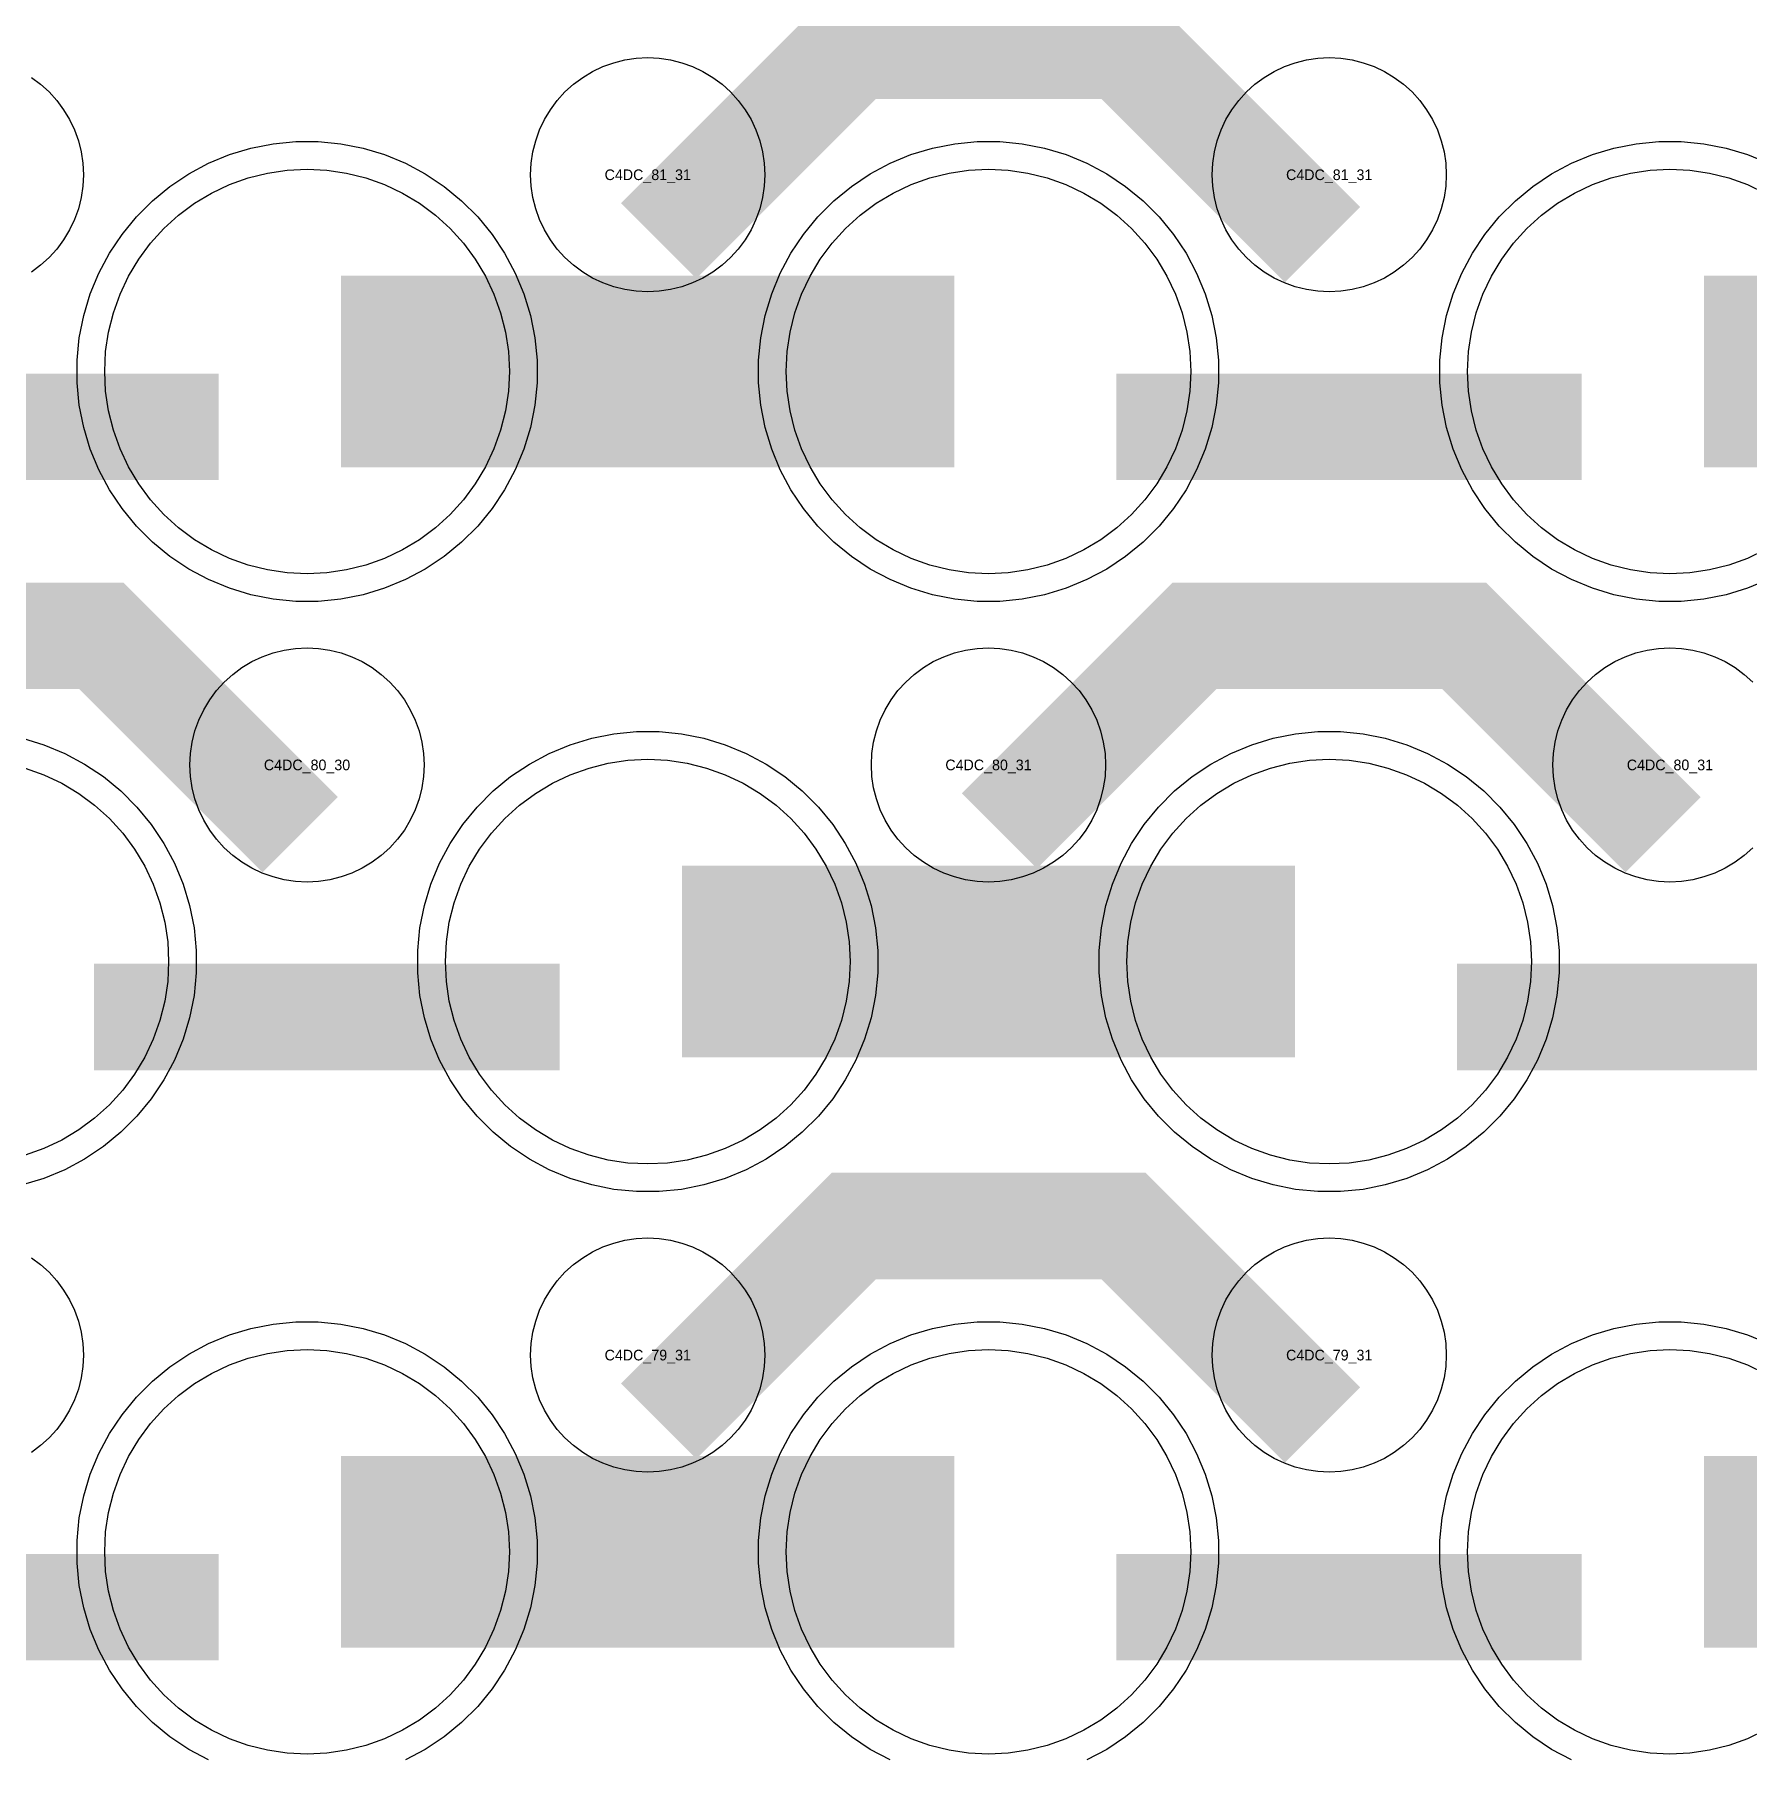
# Model space of a CAD drawing. Extents: x -11880 to 11880, y -14992 to 14992.
# Drawn here: x -2224 to -1821.5, y -3941.5 to -3536.8 of the extents above; entities that cross this region are included whole.
import ezdxf
from ezdxf.enums import TextEntityAlignment as Align

# ---------------------------------------------------------------- set-up
doc = ezdxf.new("R2010")
doc.units = 0
doc.header["$MEASUREMENT"] = 0
for name, color, linetype in [('GDS_775_DT_237', 138, 'CONTINUOUS'), ('RDL1_FS', 34, 'CONTINUOUS'), ('RDL_BS', 160, 'CONTINUOUS')]:
    doc.layers.add(name, color=color, linetype=linetype)

msp = doc.modelspace()

# ---------------------------------------------------------------- linework, layer by layer
at = {"layer": 'RDL1_FS'}
for points in [[(-2160, -3663.384), (-2164.657, -3663.155), (-2169.268, -3662.471), (-2173.791, -3661.339), (-2178.181, -3659.767), (-2182.395, -3657.775), (-2186.395, -3655.377), (-2190.14, -3652.599), (-2193.594, -3649.469), (-2196.724, -3646.015), (-2199.502, -3642.27), (-2201.9, -3638.27), (-2203.892, -3634.056), (-2205.464, -3629.666), (-2206.596, -3625.143), (-2207.28, -3620.532), (-2207.509, -3615.875), (-2207.28, -3611.218), (-2206.596, -3606.607), (-2205.464, -3602.084), (-2203.892, -3597.694), (-2201.9, -3593.48), (-2199.502, -3589.48), (-2196.724, -3585.735), (-2193.594, -3582.281), (-2190.14, -3579.151), (-2186.395, -3576.373), (-2182.395, -3573.975), (-2178.181, -3571.983), (-2173.791, -3570.411), (-2169.268, -3569.279), (-2164.657, -3568.595), (-2160, -3568.366), (-2155.343, -3568.595), (-2150.732, -3569.279), (-2146.209, -3570.411), (-2141.819, -3571.983), (-2137.605, -3573.975), (-2133.605, -3576.373), (-2129.86, -3579.151), (-2126.406, -3582.281), (-2123.276, -3585.735), (-2120.498, -3589.48), (-2118.1, -3593.48), (-2116.108, -3597.694), (-2114.536, -3602.084), (-2113.404, -3606.607), (-2112.72, -3611.218), (-2112.491, -3615.875), (-2112.72, -3620.532), (-2113.404, -3625.143), (-2114.536, -3629.666), (-2116.108, -3634.056), (-2118.1, -3638.27), (-2120.498, -3642.27), (-2123.276, -3646.015), (-2126.406, -3649.469), (-2129.86, -3652.599), (-2133.605, -3655.377), (-2137.605, -3657.775), (-2141.819, -3659.767), (-2146.209, -3661.339), (-2150.732, -3662.471), (-2155.343, -3663.155)], [(-2000, -3663.384), (-2004.657, -3663.155), (-2009.268, -3662.471), (-2013.791, -3661.339), (-2018.181, -3659.767), (-2022.395, -3657.775), (-2026.395, -3655.377), (-2030.14, -3652.599), (-2033.594, -3649.469), (-2036.724, -3646.015), (-2039.502, -3642.27), (-2041.9, -3638.27), (-2043.892, -3634.056), (-2045.464, -3629.666), (-2046.596, -3625.143), (-2047.28, -3620.532), (-2047.509, -3615.875), (-2047.28, -3611.218), (-2046.596, -3606.607), (-2045.464, -3602.084), (-2043.892, -3597.694), (-2041.9, -3593.48), (-2039.502, -3589.48), (-2036.724, -3585.735), (-2033.594, -3582.281), (-2030.14, -3579.151), (-2026.395, -3576.373), (-2022.395, -3573.975), (-2018.181, -3571.983), (-2013.791, -3570.411), (-2009.268, -3569.279), (-2004.657, -3568.595), (-2000, -3568.366), (-1995.343, -3568.595), (-1990.732, -3569.279), (-1986.209, -3570.411), (-1981.819, -3571.983), (-1977.605, -3573.975), (-1973.605, -3576.373), (-1969.86, -3579.151), (-1966.406, -3582.281), (-1963.276, -3585.735), (-1960.498, -3589.48), (-1958.1, -3593.48), (-1956.108, -3597.694), (-1954.536, -3602.084), (-1953.404, -3606.607), (-1952.72, -3611.218), (-1952.491, -3615.875), (-1952.72, -3620.532), (-1953.404, -3625.143), (-1954.536, -3629.666), (-1956.108, -3634.056), (-1958.1, -3638.27), (-1960.498, -3642.27), (-1963.276, -3646.015), (-1966.406, -3649.469), (-1969.86, -3652.599), (-1973.605, -3655.377), (-1977.605, -3657.775), (-1981.819, -3659.767), (-1986.209, -3661.339), (-1990.732, -3662.471), (-1995.343, -3663.155)]]:
    msp.add_lwpolyline(points, close=True, dxfattribs=at)
msp.add_lwpolyline([(-1817.605, -3657.775), (-1821.819, -3659.767), (-1826.209, -3661.339), (-1830.732, -3662.471), (-1835.343, -3663.155), (-1840, -3663.384), (-1844.657, -3663.155), (-1849.268, -3662.471), (-1853.791, -3661.339), (-1858.181, -3659.767), (-1862.395, -3657.775), (-1866.395, -3655.377), (-1870.14, -3652.599), (-1873.594, -3649.469), (-1876.724, -3646.015), (-1879.502, -3642.27), (-1881.9, -3638.27), (-1883.892, -3634.056), (-1885.464, -3629.666), (-1886.596, -3625.143), (-1887.28, -3620.532), (-1887.509, -3615.875), (-1887.28, -3611.218), (-1886.596, -3606.607), (-1885.464, -3602.084), (-1883.892, -3597.694), (-1881.9, -3593.48), (-1879.502, -3589.48), (-1876.724, -3585.735), (-1873.594, -3582.281), (-1870.14, -3579.151), (-1866.395, -3576.373), (-1862.395, -3573.975), (-1858.181, -3571.983), (-1853.791, -3570.411), (-1849.268, -3569.279), (-1844.657, -3568.595), (-1840, -3568.366), (-1835.343, -3568.595), (-1830.732, -3569.279), (-1826.209, -3570.411), (-1821.819, -3571.983), (-1817.605, -3573.975)], dxfattribs=at)
for points in [[(-2151.998, -3615.875, 45, 45, 0), (-2079.998, -3615.875, 45, 45, 0)], [(-2079.998, -3615.875, 45, 45, 0), (-2007.998, -3615.875, 45, 45, 0)], [(-1831.998, -3615.875, 45, 45, 0), (-1759.998, -3615.875, 45, 45, 0)]]:
    msp.add_lwpolyline(points, format="xyseb", dxfattribs=at)
at = {"layer": 'RDL1_FS', "color": 240, "true_color": 0xed1f24}
for points in [[(-2080, -3801.949), (-2084.657, -3801.72), (-2089.268, -3801.036), (-2093.791, -3799.904), (-2098.181, -3798.332), (-2102.395, -3796.34), (-2106.395, -3793.942), (-2110.14, -3791.164), (-2113.594, -3788.034), (-2116.724, -3784.58), (-2119.502, -3780.835), (-2121.9, -3776.835), (-2123.892, -3772.621), (-2125.464, -3768.231), (-2126.596, -3763.708), (-2127.28, -3759.097), (-2127.509, -3754.44), (-2127.28, -3749.783), (-2126.596, -3745.172), (-2125.464, -3740.649), (-2123.892, -3736.259), (-2121.9, -3732.045), (-2119.502, -3728.045), (-2116.724, -3724.3), (-2113.594, -3720.846), (-2110.14, -3717.716), (-2106.395, -3714.938), (-2102.395, -3712.54), (-2098.181, -3710.548), (-2093.791, -3708.976), (-2089.268, -3707.844), (-2084.657, -3707.16), (-2080, -3706.931), (-2075.343, -3707.16), (-2070.732, -3707.844), (-2066.209, -3708.976), (-2061.819, -3710.548), (-2057.605, -3712.54), (-2053.605, -3714.938), (-2049.86, -3717.716), (-2046.406, -3720.846), (-2043.276, -3724.3), (-2040.498, -3728.045), (-2038.1, -3732.045), (-2036.108, -3736.259), (-2034.536, -3740.649), (-2033.404, -3745.172), (-2032.72, -3749.783), (-2032.491, -3754.44), (-2032.72, -3759.097), (-2033.404, -3763.708), (-2034.536, -3768.231), (-2036.108, -3772.621), (-2038.1, -3776.835), (-2040.498, -3780.835), (-2043.276, -3784.58), (-2046.406, -3788.034), (-2049.86, -3791.164), (-2053.605, -3793.942), (-2057.605, -3796.34), (-2061.819, -3798.332), (-2066.209, -3799.904), (-2070.732, -3801.036), (-2075.343, -3801.72)], [(-1920, -3801.949), (-1924.657, -3801.72), (-1929.268, -3801.036), (-1933.791, -3799.904), (-1938.181, -3798.332), (-1942.395, -3796.34), (-1946.395, -3793.942), (-1950.14, -3791.164), (-1953.594, -3788.034), (-1956.724, -3784.58), (-1959.502, -3780.835), (-1961.9, -3776.835), (-1963.892, -3772.621), (-1965.464, -3768.231), (-1966.596, -3763.708), (-1967.28, -3759.097), (-1967.509, -3754.44), (-1967.28, -3749.783), (-1966.596, -3745.172), (-1965.464, -3740.649), (-1963.892, -3736.259), (-1961.9, -3732.045), (-1959.502, -3728.045), (-1956.724, -3724.3), (-1953.594, -3720.846), (-1950.14, -3717.716), (-1946.395, -3714.938), (-1942.395, -3712.54), (-1938.181, -3710.548), (-1933.791, -3708.976), (-1929.268, -3707.844), (-1924.657, -3707.16), (-1920, -3706.931), (-1915.343, -3707.16), (-1910.732, -3707.844), (-1906.209, -3708.976), (-1901.819, -3710.548), (-1897.605, -3712.54), (-1893.605, -3714.938), (-1889.86, -3717.716), (-1886.406, -3720.846), (-1883.276, -3724.3), (-1880.498, -3728.045), (-1878.1, -3732.045), (-1876.108, -3736.259), (-1874.536, -3740.649), (-1873.404, -3745.172), (-1872.72, -3749.783), (-1872.491, -3754.44), (-1872.72, -3759.097), (-1873.404, -3763.708), (-1874.536, -3768.231), (-1876.108, -3772.621), (-1878.1, -3776.835), (-1880.498, -3780.835), (-1883.276, -3784.58), (-1886.406, -3788.034), (-1889.86, -3791.164), (-1893.605, -3793.942), (-1897.605, -3796.34), (-1901.819, -3798.332), (-1906.209, -3799.904), (-1910.732, -3801.036), (-1915.343, -3801.72)], [(-2160, -3940.514), (-2164.657, -3940.285), (-2169.268, -3939.601), (-2173.791, -3938.469), (-2178.181, -3936.897), (-2182.395, -3934.905), (-2186.395, -3932.507), (-2190.14, -3929.729), (-2193.594, -3926.599), (-2196.724, -3923.145), (-2199.502, -3919.4), (-2201.9, -3915.4), (-2203.892, -3911.186), (-2205.464, -3906.796), (-2206.596, -3902.273), (-2207.28, -3897.662), (-2207.509, -3893.005), (-2207.28, -3888.348), (-2206.596, -3883.737), (-2205.464, -3879.214), (-2203.892, -3874.824), (-2201.9, -3870.61), (-2199.502, -3866.61), (-2196.724, -3862.865), (-2193.594, -3859.411), (-2190.14, -3856.281), (-2186.395, -3853.503), (-2182.395, -3851.105), (-2178.181, -3849.113), (-2173.791, -3847.541), (-2169.268, -3846.409), (-2164.657, -3845.725), (-2160, -3845.496), (-2155.343, -3845.725), (-2150.732, -3846.409), (-2146.209, -3847.541), (-2141.819, -3849.113), (-2137.605, -3851.105), (-2133.605, -3853.503), (-2129.86, -3856.281), (-2126.406, -3859.411), (-2123.276, -3862.865), (-2120.498, -3866.61), (-2118.1, -3870.61), (-2116.108, -3874.824), (-2114.536, -3879.214), (-2113.404, -3883.737), (-2112.72, -3888.348), (-2112.491, -3893.005), (-2112.72, -3897.662), (-2113.404, -3902.273), (-2114.536, -3906.796), (-2116.108, -3911.186), (-2118.1, -3915.4), (-2120.498, -3919.4), (-2123.276, -3923.145), (-2126.406, -3926.599), (-2129.86, -3929.729), (-2133.605, -3932.507), (-2137.605, -3934.905), (-2141.819, -3936.897), (-2146.209, -3938.469), (-2150.732, -3939.601), (-2155.343, -3940.285)], [(-2000, -3940.514), (-2004.657, -3940.285), (-2009.268, -3939.601), (-2013.791, -3938.469), (-2018.181, -3936.897), (-2022.395, -3934.905), (-2026.395, -3932.507), (-2030.14, -3929.729), (-2033.594, -3926.599), (-2036.724, -3923.145), (-2039.502, -3919.4), (-2041.9, -3915.4), (-2043.892, -3911.186), (-2045.464, -3906.796), (-2046.596, -3902.273), (-2047.28, -3897.662), (-2047.509, -3893.005), (-2047.28, -3888.348), (-2046.596, -3883.737), (-2045.464, -3879.214), (-2043.892, -3874.824), (-2041.9, -3870.61), (-2039.502, -3866.61), (-2036.724, -3862.865), (-2033.594, -3859.411), (-2030.14, -3856.281), (-2026.395, -3853.503), (-2022.395, -3851.105), (-2018.181, -3849.113), (-2013.791, -3847.541), (-2009.268, -3846.409), (-2004.657, -3845.725), (-2000, -3845.496), (-1995.343, -3845.725), (-1990.732, -3846.409), (-1986.209, -3847.541), (-1981.819, -3849.113), (-1977.605, -3851.105), (-1973.605, -3853.503), (-1969.86, -3856.281), (-1966.406, -3859.411), (-1963.276, -3862.865), (-1960.498, -3866.61), (-1958.1, -3870.61), (-1956.108, -3874.824), (-1954.536, -3879.214), (-1953.404, -3883.737), (-1952.72, -3888.348), (-1952.491, -3893.005), (-1952.72, -3897.662), (-1953.404, -3902.273), (-1954.536, -3906.796), (-1956.108, -3911.186), (-1958.1, -3915.4), (-1960.498, -3919.4), (-1963.276, -3923.145), (-1966.406, -3926.599), (-1969.86, -3929.729), (-1973.605, -3932.507), (-1977.605, -3934.905), (-1981.819, -3936.897), (-1986.209, -3938.469), (-1990.732, -3939.601), (-1995.343, -3940.285)]]:
    msp.add_lwpolyline(points, close=True, dxfattribs=at)
for points in [[(-2226.209, -3708.976), (-2221.819, -3710.548), (-2217.605, -3712.54), (-2213.605, -3714.938), (-2209.86, -3717.716), (-2206.406, -3720.846), (-2203.276, -3724.3), (-2200.498, -3728.045), (-2198.1, -3732.045), (-2196.108, -3736.259), (-2194.536, -3740.649), (-2193.404, -3745.172), (-2192.72, -3749.783), (-2192.491, -3754.44), (-2192.72, -3759.097), (-2193.404, -3763.708), (-2194.536, -3768.231), (-2196.108, -3772.621), (-2198.1, -3776.835), (-2200.498, -3780.835), (-2203.276, -3784.58), (-2206.406, -3788.034), (-2209.86, -3791.164), (-2213.605, -3793.942), (-2217.605, -3796.34), (-2221.819, -3798.332), (-2226.209, -3799.904)], [(-1817.605, -3934.905), (-1821.819, -3936.897), (-1826.209, -3938.469), (-1830.732, -3939.601), (-1835.343, -3940.285), (-1840, -3940.514), (-1844.657, -3940.285), (-1849.268, -3939.601), (-1853.791, -3938.469), (-1858.181, -3936.897), (-1862.395, -3934.905), (-1866.395, -3932.507), (-1870.14, -3929.729), (-1873.594, -3926.599), (-1876.724, -3923.145), (-1879.502, -3919.4), (-1881.9, -3915.4), (-1883.892, -3911.186), (-1885.464, -3906.796), (-1886.596, -3902.273), (-1887.28, -3897.662), (-1887.509, -3893.005), (-1887.28, -3888.348), (-1886.596, -3883.737), (-1885.464, -3879.214), (-1883.892, -3874.824), (-1881.9, -3870.61), (-1879.502, -3866.61), (-1876.724, -3862.865), (-1873.594, -3859.411), (-1870.14, -3856.281), (-1866.395, -3853.503), (-1862.395, -3851.105), (-1858.181, -3849.113), (-1853.791, -3847.541), (-1849.268, -3846.409), (-1844.657, -3845.725), (-1840, -3845.496), (-1835.343, -3845.725), (-1830.732, -3846.409), (-1826.209, -3847.541), (-1821.819, -3849.113), (-1817.605, -3851.105)]]:
    msp.add_lwpolyline(points, dxfattribs=at)
for points in [[(-2071.998, -3754.44, 45, 45, 0), (-1999.998, -3754.44, 45, 45, 0)], [(-1999.998, -3754.44, 45, 45, 0), (-1927.998, -3754.44, 45, 45, 0)], [(-2151.998, -3893.005, 45, 45, 0), (-2079.998, -3893.005, 45, 45, 0)], [(-2079.998, -3893.005, 45, 45, 0), (-2007.998, -3893.005, 45, 45, 0)], [(-1831.998, -3893.005, 45, 45, 0), (-1759.998, -3893.005, 45, 45, 0)]]:
    msp.add_lwpolyline(points, format="xyseb", dxfattribs=at)
at = {"layer": 'RDL_BS'}
for points in [[(-2077.438, -3585.189, 25, 25, 0), (-2031.623, -3539.374, 25, 25, 0), (-1998.07, -3539.374, 25, 25, 0)], [(-1921.599, -3586.088, 25, 25, 0), (-1968.313, -3539.374, 25, 25, 0), (-1998.071, -3539.374, 25, 25, 0)], [(-2289.984, -3628.888, 25, 25, 0), (-2180.719, -3628.888, 25, 25, 0)], [(-1969.984, -3628.888, 25, 25, 0), (-1860.719, -3628.888, 25, 25, 0)], [(-2161.599, -3724.653, 25, 25, 0), (-2208.313, -3677.939, 25, 25, 0), (-2238.071, -3677.939, 25, 25, 0)], [(-1997.438, -3723.754, 25, 25, 0), (-1951.623, -3677.939, 25, 25, 0), (-1918.07, -3677.939, 25, 25, 0)], [(-1841.599, -3724.653, 25, 25, 0), (-1888.313, -3677.939, 25, 25, 0), (-1918.071, -3677.939, 25, 25, 0)], [(-2077.438, -3862.319, 25, 25, 0), (-2031.623, -3816.504, 25, 25, 0), (-1998.07, -3816.504, 25, 25, 0)], [(-1921.599, -3863.218, 25, 25, 0), (-1968.313, -3816.504, 25, 25, 0), (-1998.071, -3816.504, 25, 25, 0)]]:
    msp.add_lwpolyline(points, format="xyseb", dxfattribs=at)
for points in [[(-2080, -3597.181), (-2082.693, -3597.049), (-2085.365, -3596.653), (-2087.984, -3595.996), (-2090.519, -3595.089), (-2092.956, -3593.937), (-2095.28, -3592.544), (-2097.443, -3590.941), (-2099.442, -3589.129), (-2101.254, -3587.13), (-2102.857, -3584.967), (-2104.25, -3582.643), (-2105.402, -3580.206), (-2106.309, -3577.671), (-2106.966, -3575.052), (-2107.362, -3572.38), (-2107.494, -3569.687), (-2107.362, -3566.994), (-2106.966, -3564.322), (-2106.309, -3561.703), (-2105.402, -3559.168), (-2104.25, -3556.731), (-2102.857, -3554.407), (-2101.254, -3552.244), (-2099.442, -3550.245), (-2097.443, -3548.433), (-2095.28, -3546.83), (-2092.956, -3545.437), (-2090.519, -3544.285), (-2087.984, -3543.378), (-2085.365, -3542.721), (-2082.693, -3542.325), (-2080, -3542.193), (-2077.307, -3542.325), (-2074.635, -3542.721), (-2072.016, -3543.378), (-2069.481, -3544.285), (-2067.044, -3545.437), (-2064.72, -3546.83), (-2062.557, -3548.433), (-2060.558, -3550.245), (-2058.746, -3552.244), (-2057.143, -3554.407), (-2055.75, -3556.731), (-2054.598, -3559.168), (-2053.691, -3561.703), (-2053.034, -3564.322), (-2052.638, -3566.994), (-2052.506, -3569.687), (-2052.638, -3572.38), (-2053.034, -3575.052), (-2053.691, -3577.671), (-2054.598, -3580.206), (-2055.75, -3582.643), (-2057.143, -3584.967), (-2058.746, -3587.13), (-2060.558, -3589.129), (-2062.557, -3590.941), (-2064.72, -3592.544), (-2067.044, -3593.937), (-2069.481, -3595.089), (-2072.016, -3595.996), (-2074.635, -3596.653), (-2077.307, -3597.049)], [(-1920, -3597.181), (-1922.693, -3597.049), (-1925.365, -3596.653), (-1927.984, -3595.996), (-1930.519, -3595.089), (-1932.956, -3593.937), (-1935.28, -3592.544), (-1937.443, -3590.941), (-1939.442, -3589.129), (-1941.254, -3587.13), (-1942.857, -3584.967), (-1944.25, -3582.643), (-1945.402, -3580.206), (-1946.309, -3577.671), (-1946.966, -3575.052), (-1947.362, -3572.38), (-1947.494, -3569.687), (-1947.362, -3566.994), (-1946.966, -3564.322), (-1946.309, -3561.703), (-1945.402, -3559.168), (-1944.25, -3556.731), (-1942.857, -3554.407), (-1941.254, -3552.244), (-1939.442, -3550.245), (-1937.443, -3548.433), (-1935.28, -3546.83), (-1932.956, -3545.437), (-1930.519, -3544.285), (-1927.984, -3543.378), (-1925.365, -3542.721), (-1922.693, -3542.325), (-1920, -3542.193), (-1917.307, -3542.325), (-1914.635, -3542.721), (-1912.016, -3543.378), (-1909.481, -3544.285), (-1907.044, -3545.437), (-1904.72, -3546.83), (-1902.557, -3548.433), (-1900.558, -3550.245), (-1898.746, -3552.244), (-1897.143, -3554.407), (-1895.75, -3556.731), (-1894.598, -3559.168), (-1893.691, -3561.703), (-1893.034, -3564.322), (-1892.638, -3566.994), (-1892.506, -3569.687), (-1892.638, -3572.38), (-1893.034, -3575.052), (-1893.691, -3577.671), (-1894.598, -3580.206), (-1895.75, -3582.643), (-1897.143, -3584.967), (-1898.746, -3587.13), (-1900.558, -3589.129), (-1902.557, -3590.941), (-1904.72, -3592.544), (-1907.044, -3593.937), (-1909.481, -3595.089), (-1912.016, -3595.996), (-1914.635, -3596.653), (-1917.307, -3597.049)], [(-2162.644, -3669.875), (-2167.938, -3669.358), (-2173.165, -3668.312), (-2178.205, -3666.781), (-2183.115, -3664.75), (-2187.777, -3662.258), (-2192.191, -3659.311), (-2196.292, -3655.949), (-2200.074, -3652.167), (-2203.436, -3648.066), (-2206.383, -3643.652), (-2208.875, -3638.99), (-2210.906, -3634.08), (-2212.437, -3629.04), (-2213.483, -3623.813), (-2214, -3618.519), (-2214, -3613.231), (-2213.483, -3607.937), (-2212.437, -3602.71), (-2210.906, -3597.67), (-2208.875, -3592.76), (-2206.383, -3588.098), (-2203.436, -3583.684), (-2200.074, -3579.583), (-2196.292, -3575.801), (-2192.191, -3572.439), (-2187.777, -3569.492), (-2183.115, -3567), (-2178.205, -3564.969), (-2173.165, -3563.438), (-2167.938, -3562.392), (-2162.644, -3561.875), (-2157.356, -3561.875), (-2152.062, -3562.392), (-2146.835, -3563.438), (-2141.795, -3564.969), (-2136.885, -3567), (-2132.223, -3569.492), (-2127.809, -3572.439), (-2123.708, -3575.801), (-2119.926, -3579.583), (-2116.564, -3583.684), (-2113.617, -3588.098), (-2111.125, -3592.76), (-2109.094, -3597.67), (-2107.563, -3602.71), (-2106.517, -3607.937), (-2106, -3613.231), (-2106, -3618.519), (-2106.517, -3623.813), (-2107.563, -3629.04), (-2109.094, -3634.08), (-2111.125, -3638.99), (-2113.617, -3643.652), (-2116.564, -3648.066), (-2119.926, -3652.167), (-2123.708, -3655.949), (-2127.809, -3659.311), (-2132.223, -3662.258), (-2136.885, -3664.75), (-2141.795, -3666.781), (-2146.835, -3668.312), (-2152.062, -3669.358), (-2157.356, -3669.875)], [(-2002.644, -3669.875), (-2007.938, -3669.358), (-2013.165, -3668.312), (-2018.205, -3666.781), (-2023.115, -3664.75), (-2027.777, -3662.258), (-2032.191, -3659.311), (-2036.292, -3655.949), (-2040.074, -3652.167), (-2043.436, -3648.066), (-2046.383, -3643.652), (-2048.875, -3638.99), (-2050.906, -3634.08), (-2052.437, -3629.04), (-2053.483, -3623.813), (-2054, -3618.519), (-2054, -3613.231), (-2053.483, -3607.937), (-2052.437, -3602.71), (-2050.906, -3597.67), (-2048.875, -3592.76), (-2046.383, -3588.098), (-2043.436, -3583.684), (-2040.074, -3579.583), (-2036.292, -3575.801), (-2032.191, -3572.439), (-2027.777, -3569.492), (-2023.115, -3567), (-2018.205, -3564.969), (-2013.165, -3563.438), (-2007.938, -3562.392), (-2002.644, -3561.875), (-1997.356, -3561.875), (-1992.062, -3562.392), (-1986.835, -3563.438), (-1981.795, -3564.969), (-1976.885, -3567), (-1972.223, -3569.492), (-1967.809, -3572.439), (-1963.708, -3575.801), (-1959.926, -3579.583), (-1956.564, -3583.684), (-1953.617, -3588.098), (-1951.125, -3592.76), (-1949.094, -3597.67), (-1947.563, -3602.71), (-1946.517, -3607.937), (-1946, -3613.231), (-1946, -3618.519), (-1946.517, -3623.813), (-1947.563, -3629.04), (-1949.094, -3634.08), (-1951.125, -3638.99), (-1953.617, -3643.652), (-1956.564, -3648.066), (-1959.926, -3652.167), (-1963.708, -3655.949), (-1967.809, -3659.311), (-1972.223, -3662.258), (-1976.885, -3664.75), (-1981.795, -3666.781), (-1986.835, -3668.312), (-1992.062, -3669.358), (-1997.356, -3669.875)], [(-2160, -3735.746), (-2162.693, -3735.614), (-2165.365, -3735.218), (-2167.984, -3734.561), (-2170.519, -3733.654), (-2172.956, -3732.502), (-2175.28, -3731.109), (-2177.443, -3729.506), (-2179.442, -3727.694), (-2181.254, -3725.695), (-2182.857, -3723.532), (-2184.25, -3721.208), (-2185.402, -3718.771), (-2186.309, -3716.236), (-2186.966, -3713.617), (-2187.362, -3710.945), (-2187.494, -3708.252), (-2187.362, -3705.559), (-2186.966, -3702.887), (-2186.309, -3700.268), (-2185.402, -3697.733), (-2184.25, -3695.296), (-2182.857, -3692.972), (-2181.254, -3690.809), (-2179.442, -3688.81), (-2177.443, -3686.998), (-2175.28, -3685.395), (-2172.956, -3684.002), (-2170.519, -3682.85), (-2167.984, -3681.943), (-2165.365, -3681.286), (-2162.693, -3680.89), (-2160, -3680.758), (-2157.307, -3680.89), (-2154.635, -3681.286), (-2152.016, -3681.943), (-2149.481, -3682.85), (-2147.044, -3684.002), (-2144.72, -3685.395), (-2142.557, -3686.998), (-2140.558, -3688.81), (-2138.746, -3690.809), (-2137.143, -3692.972), (-2135.75, -3695.296), (-2134.598, -3697.733), (-2133.691, -3700.268), (-2133.034, -3702.887), (-2132.638, -3705.559), (-2132.506, -3708.252), (-2132.638, -3710.945), (-2133.034, -3713.617), (-2133.691, -3716.236), (-2134.598, -3718.771), (-2135.75, -3721.208), (-2137.143, -3723.532), (-2138.746, -3725.695), (-2140.558, -3727.694), (-2142.557, -3729.506), (-2144.72, -3731.109), (-2147.044, -3732.502), (-2149.481, -3733.654), (-2152.016, -3734.561), (-2154.635, -3735.218), (-2157.307, -3735.614)], [(-2000, -3735.746), (-2002.693, -3735.614), (-2005.365, -3735.218), (-2007.984, -3734.561), (-2010.519, -3733.654), (-2012.956, -3732.502), (-2015.28, -3731.109), (-2017.443, -3729.506), (-2019.442, -3727.694), (-2021.254, -3725.695), (-2022.857, -3723.532), (-2024.25, -3721.208), (-2025.402, -3718.771), (-2026.309, -3716.236), (-2026.966, -3713.617), (-2027.362, -3710.945), (-2027.494, -3708.252), (-2027.362, -3705.559), (-2026.966, -3702.887), (-2026.309, -3700.268), (-2025.402, -3697.733), (-2024.25, -3695.296), (-2022.857, -3692.972), (-2021.254, -3690.809), (-2019.442, -3688.81), (-2017.443, -3686.998), (-2015.28, -3685.395), (-2012.956, -3684.002), (-2010.519, -3682.85), (-2007.984, -3681.943), (-2005.365, -3681.286), (-2002.693, -3680.89), (-2000, -3680.758), (-1997.307, -3680.89), (-1994.635, -3681.286), (-1992.016, -3681.943), (-1989.481, -3682.85), (-1987.044, -3684.002), (-1984.72, -3685.395), (-1982.557, -3686.998), (-1980.558, -3688.81), (-1978.746, -3690.809), (-1977.143, -3692.972), (-1975.75, -3695.296), (-1974.598, -3697.733), (-1973.691, -3700.268), (-1973.034, -3702.887), (-1972.638, -3705.559), (-1972.506, -3708.252), (-1972.638, -3710.945), (-1973.034, -3713.617), (-1973.691, -3716.236), (-1974.598, -3718.771), (-1975.75, -3721.208), (-1977.143, -3723.532), (-1978.746, -3725.695), (-1980.558, -3727.694), (-1982.557, -3729.506), (-1984.72, -3731.109), (-1987.044, -3732.502), (-1989.481, -3733.654), (-1992.016, -3734.561), (-1994.635, -3735.218), (-1997.307, -3735.614)], [(-2080, -3874.311), (-2082.693, -3874.179), (-2085.365, -3873.783), (-2087.984, -3873.126), (-2090.519, -3872.219), (-2092.956, -3871.067), (-2095.28, -3869.674), (-2097.443, -3868.071), (-2099.442, -3866.259), (-2101.254, -3864.26), (-2102.857, -3862.097), (-2104.25, -3859.773), (-2105.402, -3857.336), (-2106.309, -3854.801), (-2106.966, -3852.182), (-2107.362, -3849.51), (-2107.494, -3846.817), (-2107.362, -3844.124), (-2106.966, -3841.452), (-2106.309, -3838.833), (-2105.402, -3836.298), (-2104.25, -3833.861), (-2102.857, -3831.537), (-2101.254, -3829.374), (-2099.442, -3827.375), (-2097.443, -3825.563), (-2095.28, -3823.96), (-2092.956, -3822.567), (-2090.519, -3821.415), (-2087.984, -3820.508), (-2085.365, -3819.851), (-2082.693, -3819.455), (-2080, -3819.323), (-2077.307, -3819.455), (-2074.635, -3819.851), (-2072.016, -3820.508), (-2069.481, -3821.415), (-2067.044, -3822.567), (-2064.72, -3823.96), (-2062.557, -3825.563), (-2060.558, -3827.375), (-2058.746, -3829.374), (-2057.143, -3831.537), (-2055.75, -3833.861), (-2054.598, -3836.298), (-2053.691, -3838.833), (-2053.034, -3841.452), (-2052.638, -3844.124), (-2052.506, -3846.817), (-2052.638, -3849.51), (-2053.034, -3852.182), (-2053.691, -3854.801), (-2054.598, -3857.336), (-2055.75, -3859.773), (-2057.143, -3862.097), (-2058.746, -3864.26), (-2060.558, -3866.259), (-2062.557, -3868.071), (-2064.72, -3869.674), (-2067.044, -3871.067), (-2069.481, -3872.219), (-2072.016, -3873.126), (-2074.635, -3873.783), (-2077.307, -3874.179)], [(-1920, -3874.311), (-1922.693, -3874.179), (-1925.365, -3873.783), (-1927.984, -3873.126), (-1930.519, -3872.219), (-1932.956, -3871.067), (-1935.28, -3869.674), (-1937.443, -3868.071), (-1939.442, -3866.259), (-1941.254, -3864.26), (-1942.857, -3862.097), (-1944.25, -3859.773), (-1945.402, -3857.336), (-1946.309, -3854.801), (-1946.966, -3852.182), (-1947.362, -3849.51), (-1947.494, -3846.817), (-1947.362, -3844.124), (-1946.966, -3841.452), (-1946.309, -3838.833), (-1945.402, -3836.298), (-1944.25, -3833.861), (-1942.857, -3831.537), (-1941.254, -3829.374), (-1939.442, -3827.375), (-1937.443, -3825.563), (-1935.28, -3823.96), (-1932.956, -3822.567), (-1930.519, -3821.415), (-1927.984, -3820.508), (-1925.365, -3819.851), (-1922.693, -3819.455), (-1920, -3819.323), (-1917.307, -3819.455), (-1914.635, -3819.851), (-1912.016, -3820.508), (-1909.481, -3821.415), (-1907.044, -3822.567), (-1904.72, -3823.96), (-1902.557, -3825.563), (-1900.558, -3827.375), (-1898.746, -3829.374), (-1897.143, -3831.537), (-1895.75, -3833.861), (-1894.598, -3836.298), (-1893.691, -3838.833), (-1893.034, -3841.452), (-1892.638, -3844.124), (-1892.506, -3846.817), (-1892.638, -3849.51), (-1893.034, -3852.182), (-1893.691, -3854.801), (-1894.598, -3857.336), (-1895.75, -3859.773), (-1897.143, -3862.097), (-1898.746, -3864.26), (-1900.558, -3866.259), (-1902.557, -3868.071), (-1904.72, -3869.674), (-1907.044, -3871.067), (-1909.481, -3872.219), (-1912.016, -3873.126), (-1914.635, -3873.783), (-1917.307, -3874.179)]]:
    msp.add_lwpolyline(points, close=True, dxfattribs=at)
for points in [[(-2224.72, -3546.83), (-2222.557, -3548.433), (-2220.558, -3550.245), (-2218.746, -3552.244), (-2217.143, -3554.407), (-2215.75, -3556.731), (-2214.598, -3559.168), (-2213.691, -3561.703), (-2213.034, -3564.322), (-2212.638, -3566.994), (-2212.506, -3569.687), (-2212.638, -3572.38), (-2213.034, -3575.052), (-2213.691, -3577.671), (-2214.598, -3580.206), (-2215.75, -3582.643), (-2217.143, -3584.967), (-2218.746, -3587.13), (-2220.558, -3589.129), (-2222.557, -3590.941), (-2224.72, -3592.544)], [(-1816.885, -3664.75), (-1821.795, -3666.781), (-1826.835, -3668.312), (-1832.062, -3669.358), (-1837.356, -3669.875), (-1842.644, -3669.875), (-1847.938, -3669.358), (-1853.165, -3668.312), (-1858.205, -3666.781), (-1863.115, -3664.75), (-1867.777, -3662.258), (-1872.191, -3659.311), (-1876.292, -3655.949), (-1880.074, -3652.167), (-1883.436, -3648.066), (-1886.383, -3643.652), (-1888.875, -3638.99), (-1890.906, -3634.08), (-1892.437, -3629.04), (-1893.483, -3623.813), (-1894, -3618.519), (-1894, -3613.231), (-1893.483, -3607.937), (-1892.437, -3602.71), (-1890.906, -3597.67), (-1888.875, -3592.76), (-1886.383, -3588.098), (-1883.436, -3583.684), (-1880.074, -3579.583), (-1876.292, -3575.801), (-1872.191, -3572.439), (-1867.777, -3569.492), (-1863.115, -3567), (-1858.205, -3564.969), (-1853.165, -3563.438), (-1847.938, -3562.392), (-1842.644, -3561.875), (-1837.356, -3561.875), (-1832.062, -3562.392), (-1826.835, -3563.438), (-1821.795, -3564.969), (-1816.885, -3567)], [(-1820.558, -3727.694), (-1822.557, -3729.506), (-1824.72, -3731.109), (-1827.044, -3732.502), (-1829.481, -3733.654), (-1832.016, -3734.561), (-1834.635, -3735.218), (-1837.307, -3735.614), (-1840, -3735.746), (-1842.693, -3735.614), (-1845.365, -3735.218), (-1847.984, -3734.561), (-1850.519, -3733.654), (-1852.956, -3732.502), (-1855.28, -3731.109), (-1857.443, -3729.506), (-1859.442, -3727.694), (-1861.254, -3725.695), (-1862.857, -3723.532), (-1864.25, -3721.208), (-1865.402, -3718.771), (-1866.309, -3716.236), (-1866.966, -3713.617), (-1867.362, -3710.945), (-1867.494, -3708.252), (-1867.362, -3705.559), (-1866.966, -3702.887), (-1866.309, -3700.268), (-1865.402, -3697.733), (-1864.25, -3695.296), (-1862.857, -3692.972), (-1861.254, -3690.809), (-1859.442, -3688.81), (-1857.443, -3686.998), (-1855.28, -3685.395), (-1852.956, -3684.002), (-1850.519, -3682.85), (-1847.984, -3681.943), (-1845.365, -3681.286), (-1842.693, -3680.89), (-1840, -3680.758), (-1837.307, -3680.89), (-1834.635, -3681.286), (-1832.016, -3681.943), (-1829.481, -3682.85), (-1827.044, -3684.002), (-1824.72, -3685.395), (-1822.557, -3686.998), (-1820.558, -3688.81)], [(-2224.72, -3823.96), (-2222.557, -3825.563), (-2220.558, -3827.375), (-2218.746, -3829.374), (-2217.143, -3831.537), (-2215.75, -3833.861), (-2214.598, -3836.298), (-2213.691, -3838.833), (-2213.034, -3841.452), (-2212.638, -3844.124), (-2212.506, -3846.817), (-2212.638, -3849.51), (-2213.034, -3852.182), (-2213.691, -3854.801), (-2214.598, -3857.336), (-2215.75, -3859.773), (-2217.143, -3862.097), (-2218.746, -3864.26), (-2220.558, -3866.259), (-2222.557, -3868.071), (-2224.72, -3869.674)]]:
    msp.add_lwpolyline(points, dxfattribs=at)
at = {"layer": 'RDL_BS', "color": 240, "true_color": 0xed1f24}
for points in [[(-2226.835, -3702.003), (-2221.795, -3703.534), (-2216.885, -3705.565), (-2212.223, -3708.057), (-2207.809, -3711.004), (-2203.708, -3714.366), (-2199.926, -3718.148), (-2196.564, -3722.249), (-2193.617, -3726.663), (-2191.125, -3731.325), (-2189.094, -3736.235), (-2187.563, -3741.275), (-2186.517, -3746.502), (-2186, -3751.796), (-2186, -3757.084), (-2186.517, -3762.378), (-2187.563, -3767.605), (-2189.094, -3772.645), (-2191.125, -3777.555), (-2193.617, -3782.217), (-2196.564, -3786.631), (-2199.926, -3790.732), (-2203.708, -3794.514), (-2207.809, -3797.876), (-2212.223, -3800.823), (-2216.885, -3803.315), (-2221.795, -3805.346), (-2226.835, -3806.877)], [(-2183.115, -3941.88), (-2187.777, -3939.388), (-2192.191, -3936.441), (-2196.292, -3933.079), (-2200.074, -3929.297), (-2203.436, -3925.196), (-2206.383, -3920.782), (-2208.875, -3916.12), (-2210.906, -3911.21), (-2212.437, -3906.17), (-2213.483, -3900.943), (-2214, -3895.649), (-2214, -3890.361), (-2213.483, -3885.067), (-2212.437, -3879.84), (-2210.906, -3874.8), (-2208.875, -3869.89), (-2206.383, -3865.228), (-2203.436, -3860.814), (-2200.074, -3856.713), (-2196.292, -3852.931), (-2192.191, -3849.569), (-2187.777, -3846.622), (-2183.115, -3844.13), (-2178.205, -3842.099), (-2173.165, -3840.568), (-2167.938, -3839.522), (-2162.644, -3839.005), (-2157.356, -3839.005), (-2152.062, -3839.522), (-2146.835, -3840.568), (-2141.795, -3842.099), (-2136.885, -3844.13), (-2132.223, -3846.622), (-2127.809, -3849.569), (-2123.708, -3852.931), (-2119.926, -3856.713), (-2116.564, -3860.814), (-2113.617, -3865.228), (-2111.125, -3869.89), (-2109.094, -3874.8), (-2107.563, -3879.84), (-2106.517, -3885.067), (-2106, -3890.361), (-2106, -3895.649), (-2106.517, -3900.943), (-2107.563, -3906.17), (-2109.094, -3911.21), (-2111.125, -3916.12), (-2113.617, -3920.782), (-2116.564, -3925.196), (-2119.926, -3929.297), (-2123.708, -3933.079), (-2127.809, -3936.441), (-2132.223, -3939.388), (-2136.885, -3941.88)], [(-2023.115, -3941.88), (-2027.777, -3939.388), (-2032.191, -3936.441), (-2036.292, -3933.079), (-2040.074, -3929.297), (-2043.436, -3925.196), (-2046.383, -3920.782), (-2048.875, -3916.12), (-2050.906, -3911.21), (-2052.437, -3906.17), (-2053.483, -3900.943), (-2054, -3895.649), (-2054, -3890.361), (-2053.483, -3885.067), (-2052.437, -3879.84), (-2050.906, -3874.8), (-2048.875, -3869.89), (-2046.383, -3865.228), (-2043.436, -3860.814), (-2040.074, -3856.713), (-2036.292, -3852.931), (-2032.191, -3849.569), (-2027.777, -3846.622), (-2023.115, -3844.13), (-2018.205, -3842.099), (-2013.165, -3840.568), (-2007.938, -3839.522), (-2002.644, -3839.005), (-1997.356, -3839.005), (-1992.062, -3839.522), (-1986.835, -3840.568), (-1981.795, -3842.099), (-1976.885, -3844.13), (-1972.223, -3846.622), (-1967.809, -3849.569), (-1963.708, -3852.931), (-1959.926, -3856.713), (-1956.564, -3860.814), (-1953.617, -3865.228), (-1951.125, -3869.89), (-1949.094, -3874.8), (-1947.563, -3879.84), (-1946.517, -3885.067), (-1946, -3890.361), (-1946, -3895.649), (-1946.517, -3900.943), (-1947.563, -3906.17), (-1949.094, -3911.21), (-1951.125, -3916.12), (-1953.617, -3920.782), (-1956.564, -3925.196), (-1959.926, -3929.297), (-1963.708, -3933.079), (-1967.809, -3936.441), (-1972.223, -3939.388), (-1976.885, -3941.88)], [(-1863.115, -3941.88), (-1867.777, -3939.388), (-1872.191, -3936.441), (-1876.292, -3933.079), (-1880.074, -3929.297), (-1883.436, -3925.196), (-1886.383, -3920.782), (-1888.875, -3916.12), (-1890.906, -3911.21), (-1892.437, -3906.17), (-1893.483, -3900.943), (-1894, -3895.649), (-1894, -3890.361), (-1893.483, -3885.067), (-1892.437, -3879.84), (-1890.906, -3874.8), (-1888.875, -3869.89), (-1886.383, -3865.228), (-1883.436, -3860.814), (-1880.074, -3856.713), (-1876.292, -3852.931), (-1872.191, -3849.569), (-1867.777, -3846.622), (-1863.115, -3844.13), (-1858.205, -3842.099), (-1853.165, -3840.568), (-1847.938, -3839.522), (-1842.644, -3839.005), (-1837.356, -3839.005), (-1832.062, -3839.522), (-1826.835, -3840.568), (-1821.795, -3842.099), (-1816.885, -3844.13)]]:
    msp.add_lwpolyline(points, dxfattribs=at)
for points in [[(-2082.644, -3808.44), (-2087.938, -3807.923), (-2093.165, -3806.877), (-2098.205, -3805.346), (-2103.115, -3803.315), (-2107.777, -3800.823), (-2112.191, -3797.876), (-2116.292, -3794.514), (-2120.074, -3790.732), (-2123.436, -3786.631), (-2126.383, -3782.217), (-2128.875, -3777.555), (-2130.906, -3772.645), (-2132.437, -3767.605), (-2133.483, -3762.378), (-2134, -3757.084), (-2134, -3751.796), (-2133.483, -3746.502), (-2132.437, -3741.275), (-2130.906, -3736.235), (-2128.875, -3731.325), (-2126.383, -3726.663), (-2123.436, -3722.249), (-2120.074, -3718.148), (-2116.292, -3714.366), (-2112.191, -3711.004), (-2107.777, -3708.057), (-2103.115, -3705.565), (-2098.205, -3703.534), (-2093.165, -3702.003), (-2087.938, -3700.957), (-2082.644, -3700.44), (-2077.356, -3700.44), (-2072.062, -3700.957), (-2066.835, -3702.003), (-2061.795, -3703.534), (-2056.885, -3705.565), (-2052.223, -3708.057), (-2047.809, -3711.004), (-2043.708, -3714.366), (-2039.926, -3718.148), (-2036.564, -3722.249), (-2033.617, -3726.663), (-2031.125, -3731.325), (-2029.094, -3736.235), (-2027.563, -3741.275), (-2026.517, -3746.502), (-2026, -3751.796), (-2026, -3757.084), (-2026.517, -3762.378), (-2027.563, -3767.605), (-2029.094, -3772.645), (-2031.125, -3777.555), (-2033.617, -3782.217), (-2036.564, -3786.631), (-2039.926, -3790.732), (-2043.708, -3794.514), (-2047.809, -3797.876), (-2052.223, -3800.823), (-2056.885, -3803.315), (-2061.795, -3805.346), (-2066.835, -3806.877), (-2072.062, -3807.923), (-2077.356, -3808.44)], [(-1922.644, -3808.44), (-1927.938, -3807.923), (-1933.165, -3806.877), (-1938.205, -3805.346), (-1943.115, -3803.315), (-1947.777, -3800.823), (-1952.191, -3797.876), (-1956.292, -3794.514), (-1960.074, -3790.732), (-1963.436, -3786.631), (-1966.383, -3782.217), (-1968.875, -3777.555), (-1970.906, -3772.645), (-1972.437, -3767.605), (-1973.483, -3762.378), (-1974, -3757.084), (-1974, -3751.796), (-1973.483, -3746.502), (-1972.437, -3741.275), (-1970.906, -3736.235), (-1968.875, -3731.325), (-1966.383, -3726.663), (-1963.436, -3722.249), (-1960.074, -3718.148), (-1956.292, -3714.366), (-1952.191, -3711.004), (-1947.777, -3708.057), (-1943.115, -3705.565), (-1938.205, -3703.534), (-1933.165, -3702.003), (-1927.938, -3700.957), (-1922.644, -3700.44), (-1917.356, -3700.44), (-1912.062, -3700.957), (-1906.835, -3702.003), (-1901.795, -3703.534), (-1896.885, -3705.565), (-1892.223, -3708.057), (-1887.809, -3711.004), (-1883.708, -3714.366), (-1879.926, -3718.148), (-1876.564, -3722.249), (-1873.617, -3726.663), (-1871.125, -3731.325), (-1869.094, -3736.235), (-1867.563, -3741.275), (-1866.517, -3746.502), (-1866, -3751.796), (-1866, -3757.084), (-1866.517, -3762.378), (-1867.563, -3767.605), (-1869.094, -3772.645), (-1871.125, -3777.555), (-1873.617, -3782.217), (-1876.564, -3786.631), (-1879.926, -3790.732), (-1883.708, -3794.514), (-1887.809, -3797.876), (-1892.223, -3800.823), (-1896.885, -3803.315), (-1901.795, -3805.346), (-1906.835, -3806.877), (-1912.062, -3807.923), (-1917.356, -3808.44)]]:
    msp.add_lwpolyline(points, close=True, dxfattribs=at)
for points in [[(-2209.984, -3767.453, 25, 25, 0), (-2100.719, -3767.453, 25, 25, 0)], [(-1889.984, -3767.453, 25, 25, 0), (-1780.719, -3767.453, 25, 25, 0)], [(-2289.984, -3906.018, 25, 25, 0), (-2180.719, -3906.018, 25, 25, 0)], [(-1969.984, -3906.018, 25, 25, 0), (-1860.719, -3906.018, 25, 25, 0)]]:
    msp.add_lwpolyline(points, format="xyseb", dxfattribs=at)

# ---------------------------------------------------------------- texts
at = {"layer": 'GDS_775_DT_237'}
for s, p in [('C4DC_81_31', (-2080, -3569.687)), ('C4DC_81_31', (-2080, -3569.687)), ('C4DC_81_31', (-1920, -3569.687)), ('C4DC_81_31', (-1920, -3569.687)), ('C4DC_80_30', (-2160, -3708.252)), ('C4DC_80_30', (-2160, -3708.252)), ('C4DC_80_31', (-2000, -3708.252)), ('C4DC_80_31', (-2000, -3708.252)), ('C4DC_80_31', (-1840, -3708.252)), ('C4DC_80_31', (-1840, -3708.252)), ('C4DC_79_31', (-2080, -3846.817)), ('C4DC_79_31', (-2080, -3846.817)), ('C4DC_79_31', (-1920, -3846.817)), ('C4DC_79_31', (-1920, -3846.817))]:
    msp.add_text(s, height=2.5, dxfattribs=at).set_placement(p, align=Align.MIDDLE_CENTER)

doc.saveas('drawing.dxf')
